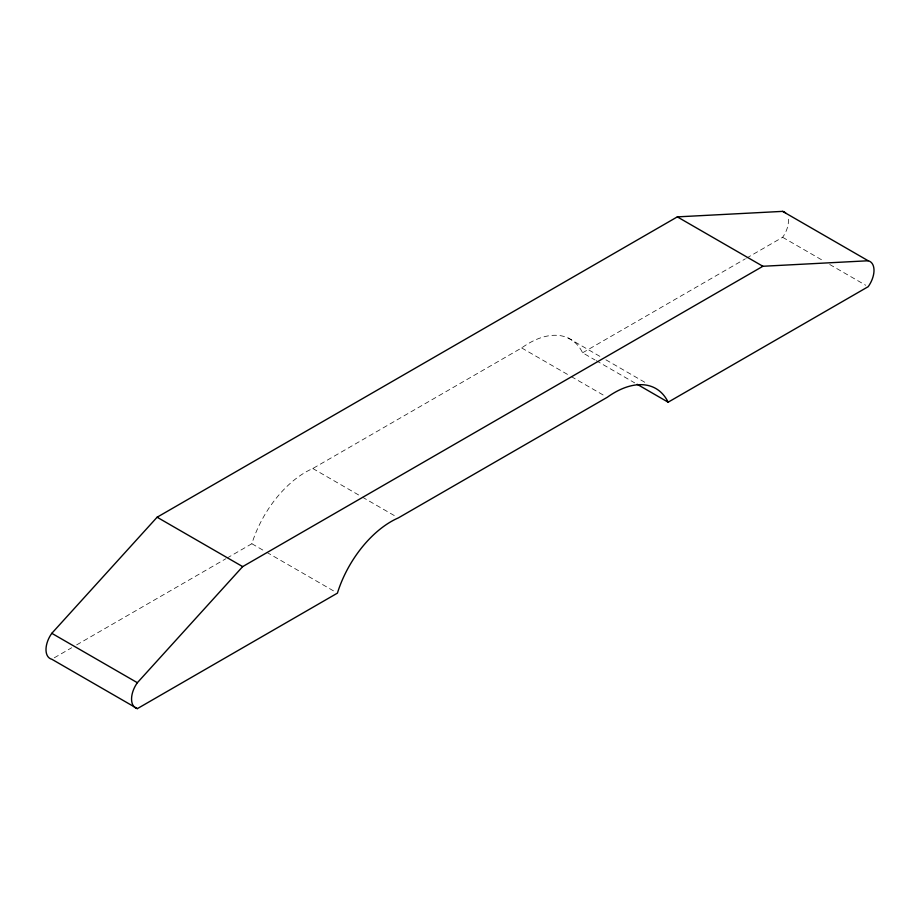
<?xml version="1.0" encoding="UTF-8"?>
<svg xmlns="http://www.w3.org/2000/svg" width="920" height="920" viewBox="0 0 920 920"><rect width="100%" height="100%" fill="white"/><g stroke="black" fill="none" stroke-linecap="round" stroke-linejoin="round"><path stroke-width="0.69" stroke-dasharray="4.6 3.45" d="M227.01 558.083L251.861 543.731A82.984 47.909 -60 0 1 312.8 468.51L521.651 347.933A82.984 47.909 -60 0 1 582.59 352.785L594.987 359.95M54.291 657.8L71.691 647.749M76.659 644.885L225.768 558.797M582.59 352.785L745.361 258.819M746.603 258.094L782.632 237.291A19.435 11.224 -60 0 0 788.268 218.558M782.632 237.291L823.549 260.923M829.748 264.5L865.708 285.257M568.008 337.95L601.484 357.282M605.923 359.823L646.127 383.053M596.229 360.663L634.662 382.858M521.651 347.933L570.009 375.854M571.24 376.567L604.716 395.899M312.8 468.51L361.157 496.432M362.399 497.145L395.876 516.476M251.861 543.731L265.5 551.609M266.731 552.322L336.168 592.411"/><path stroke-width="1.38" d="M782.632 211.37L868.192 260.762A19.435 11.224 -60 0 1 868.192 286.683L668.138 402.19A82.984 47.909 -60 0 0 607.2 397.325L398.348 517.903A82.984 47.909 -60 0 0 337.41 593.135L137.368 708.63L51.807 659.237A19.435 11.224 -60 0 1 51.807 633.317L157.113 517.224L677.327 216.878L782.632 211.37A19.435 11.224 -60 0 1 785.749 213.095M137.368 708.63A19.435 11.224 -60 0 1 137.368 682.709L242.673 566.616L762.887 266.271L868.192 260.762M677.327 216.878L762.887 266.271M637.146 384.284L668.138 402.19M157.113 517.224L242.673 566.616M51.807 633.317L137.368 682.709"/></g></svg>
